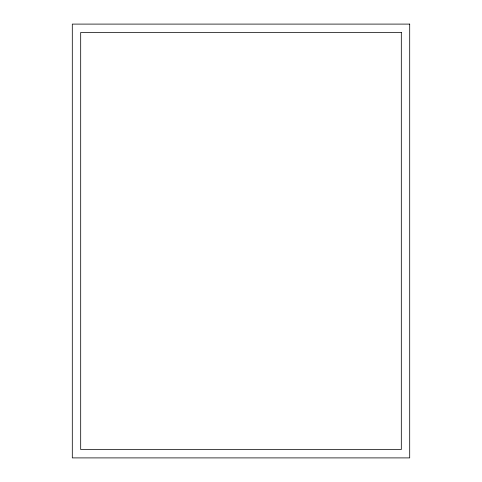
<?xml version="1.0" encoding="UTF-8"?>
<svg xmlns="http://www.w3.org/2000/svg" width="482" height="482" viewBox="0 0 482 482"><rect width="100%" height="100%" fill="white"/><g stroke="black" fill="none" stroke-linecap="round" stroke-linejoin="round"><path stroke-width="0.72" d="M409.7 24.1L72.3 24.1L72.3 457.9L409.7 457.9L409.7 24.1M401.313 32.487L80.687 32.487L80.687 449.513L401.313 449.513L401.313 32.487"/></g></svg>
